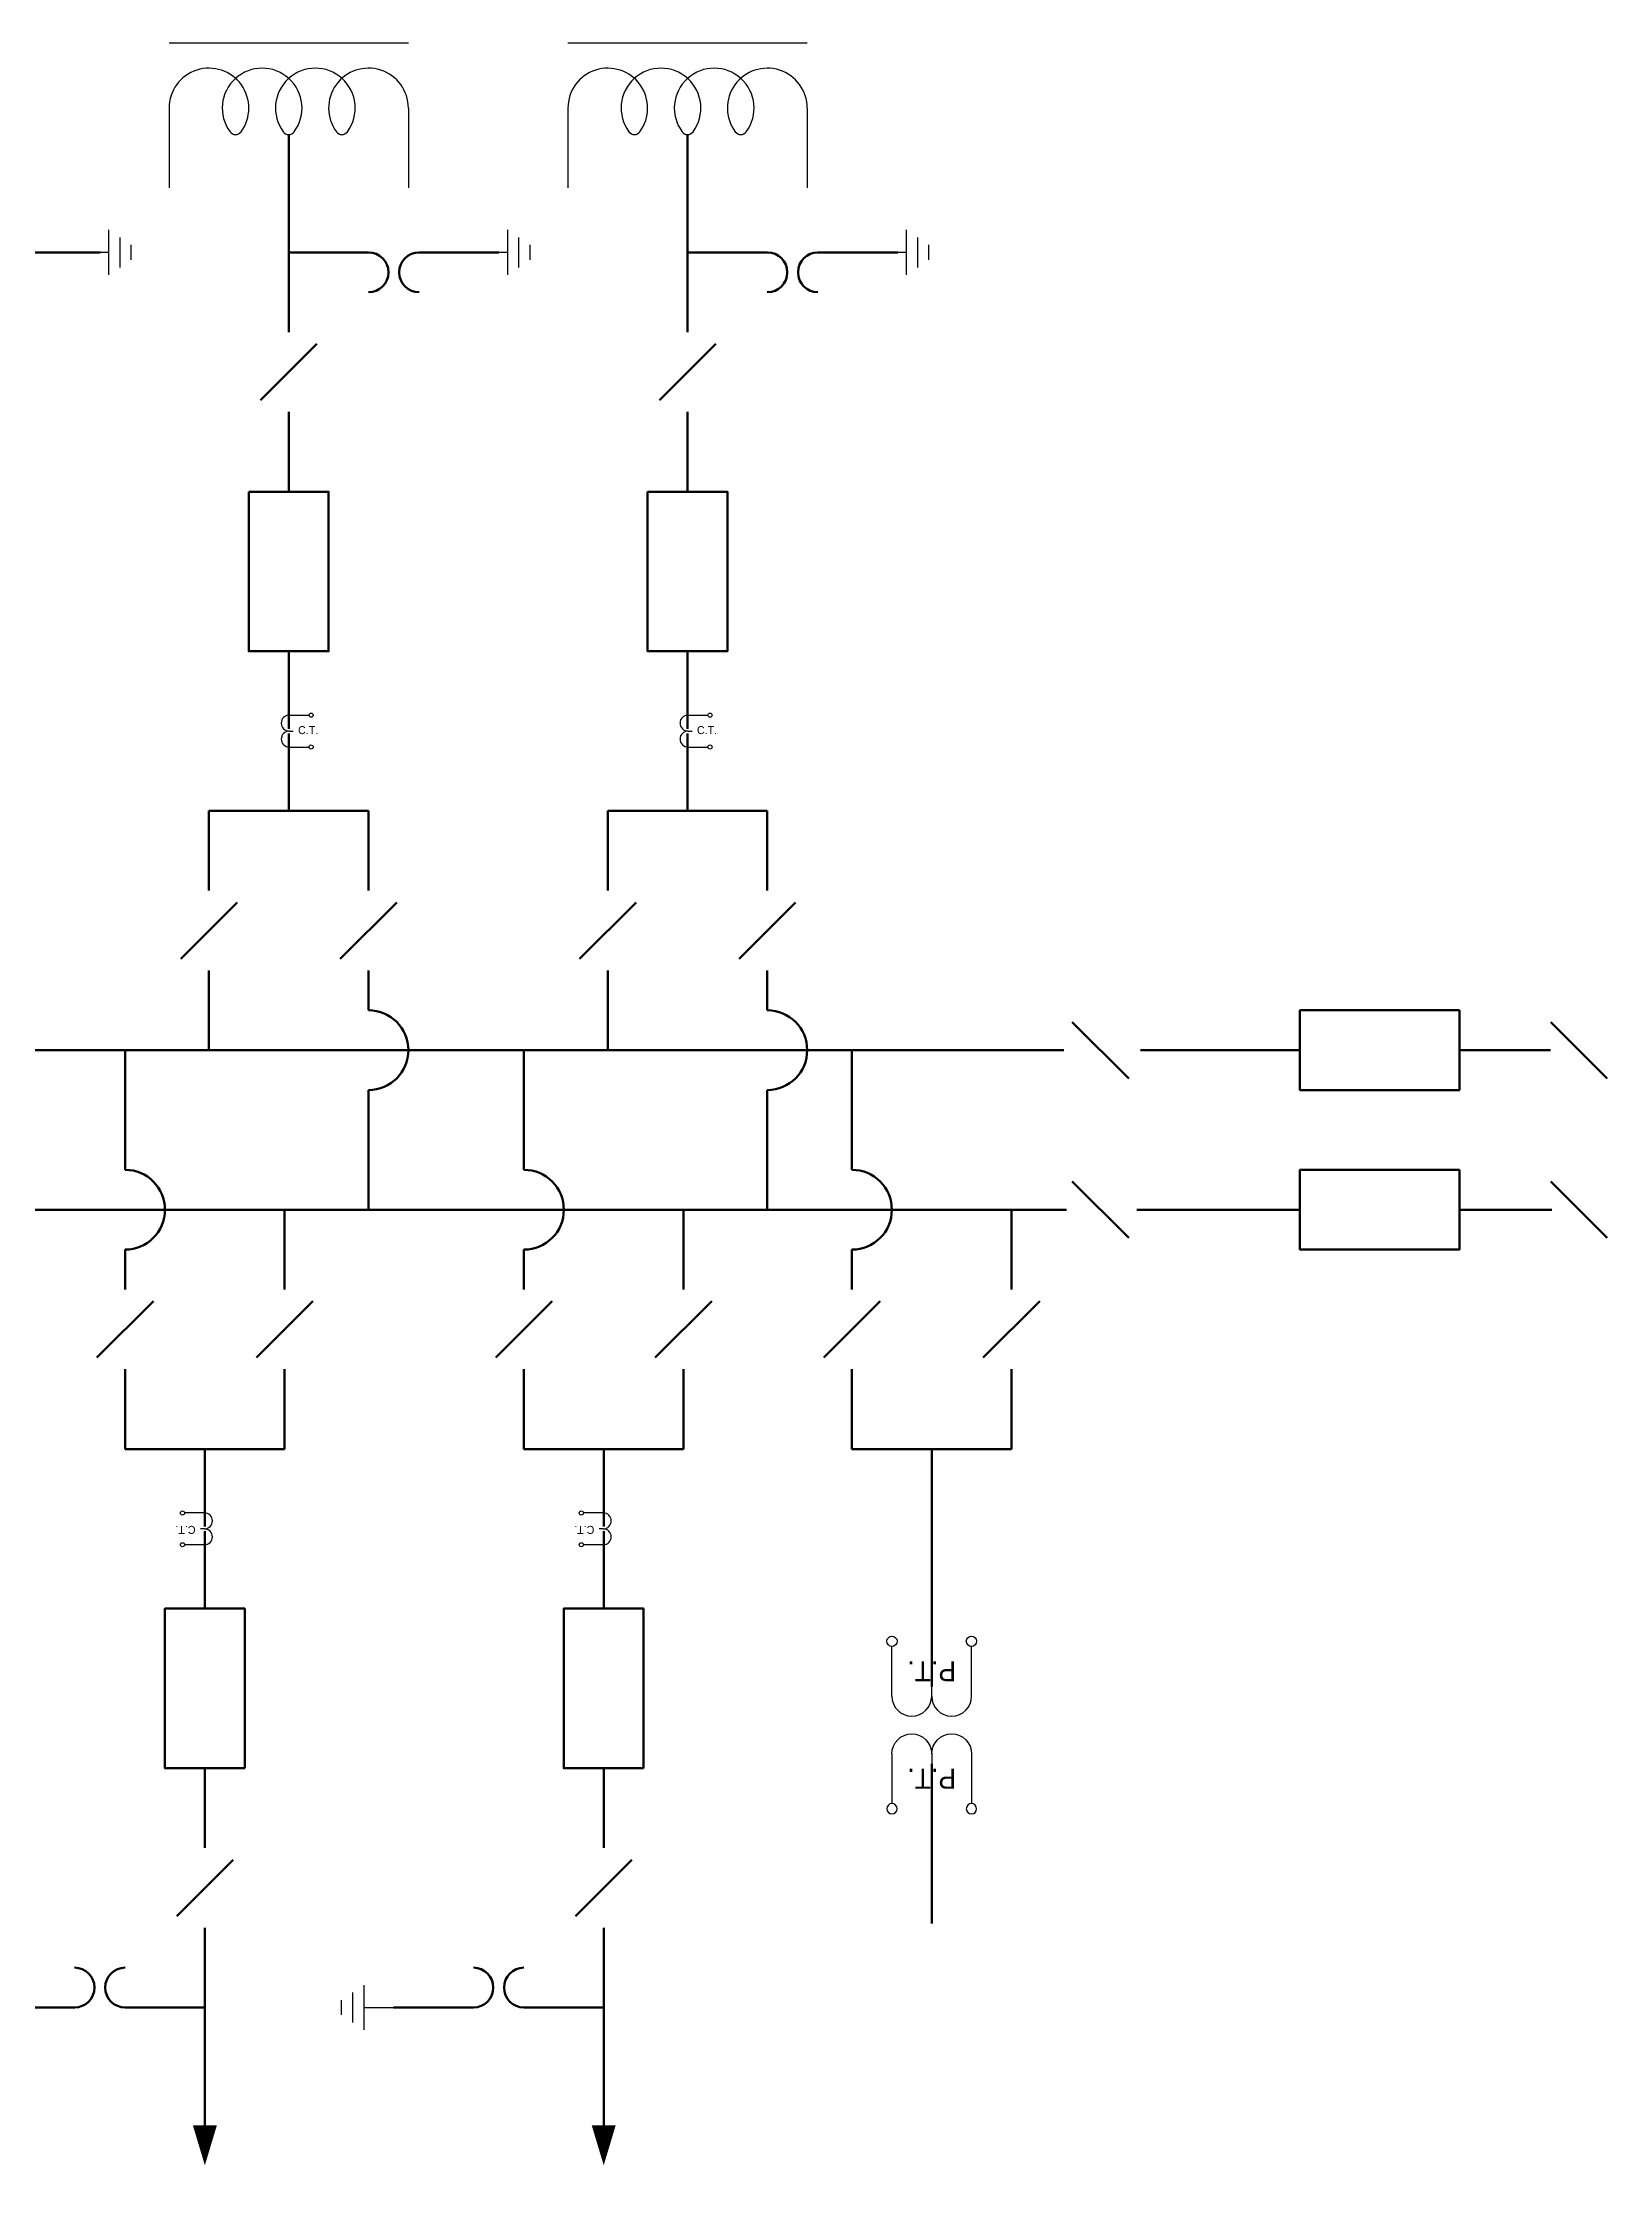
# Model space of a CAD drawing. Header units: millimetres. Extents: x -147 to 640, y -108 to 473.
# Drawn here: x 72.7 to 268.9, y -70.7 to 196.9 of the extents above; entities that cross this region are included whole.
import ezdxf
from ezdxf.enums import TextEntityAlignment as Align

# ---------------------------------------------------------------- set-up
doc = ezdxf.new("R2010")
doc.units = ezdxf.units.MM
doc.header["$MEASUREMENT"] = 0
doc.layers.add('MISC', color=7, linetype='Continuous')
doc.layers.add('SYMS', color=7, linetype='Continuous')
doc.styles.add('WD', font='txt')

# ---------------------------------------------------------------- blocks, each defined once
blk = doc.blocks.new('HGND2')
for p, q in [((0.125, 0.09375), (0.125, -0.09375)), ((0.125, 0), (0, 0)), ((0.171875, 0.0625), (0.171875, -0.0625)), ((0.21875, 0.03125), (0.21875, -0.03125))]:
    blk.add_line(p, q)
at = {"style": 'WD', "width": 0.8}
for tag, p in [('INST', (0.25, 0.3125)), ('LOC', (0.25, 0.15625)), ('TAG1', (0.25, 0)), ('DESC1', (0.25, -0.15625)), ('DESC2', (0.25, -0.3125))]:
    blk.add_attdef(tag, text='', height=0.125, dxfattribs=at).set_placement(p, align=Align.MIDDLE_LEFT)
at = {"style": 'WD', "flags": 1}
for tag in ['ASSYCODE', 'X4TERM01', 'CAT', 'MFG', 'FAMILY']:
    blk.add_attdef(tag, (0, 0), '', height=0.01, dxfattribs=at)
blk = doc.blocks.new('VXF1CT')
for p, q in [((-0.344, 0.25), (-0.032, 0.25)), ((-0.344, 0), (-0.281, 0)), ((-0.344, -0.25), (-0.032, -0.25))]:
    blk.add_line(p, q)
for centre in [(0, 0.249), (0, -0.249)]:
    blk.add_circle(centre, 0.0322)
for centre in [(-0.344, 0.125), (-0.344, -0.125)]:
    blk.add_arc(centre, 0.125, 90, 270)
at = {"linetype": 'Continuous', "style": 'WD', "flags": 8}
for tag, p in [('TERM02', (-0.045, 0.267)), ('TERM01', (-0.055, -0.231))]:
    blk.add_attdef(tag, text='', height=0.125, dxfattribs=at).set_placement(p, align=Align.RIGHT)
at = {"style": 'WD'}
blk.add_attdef('TYPE', text='', height=0.125, dxfattribs=at).set_placement((-0.047, -0.047), align=Align.CENTER)
at = {"linetype": 'Continuous', "style": 'WD', "flags": 9}
for tag, p in [('ASSYCODE', (-0.171, 0.119)), ('MFG', (-0.173, 0.143)), ('CAT', (-0.171, 0.162))]:
    blk.add_attdef(tag, text='', height=0.01, dxfattribs=at).set_placement(p, align=Align.CENTER)
at = {"style": 'WD'}
for tag, p, height, flags in [('FAMILY', (-0.196, 0.191), 0.01, 9), ('X2TERM02', (0, 0.281), 0.0125, 1), ('X1TERM02', (0.032, 0.249), 0.0125, 1), ('X8TERM01', (0, -0.283), 0.0125, 1), ('X1TERM01', (0.032, -0.251), 0.0125, 1)]:
    blk.add_attdef(tag, p, '', height=height, dxfattribs=dict(at, flags=flags))
blk.add_attdef('TAG1', (0.281, 0.031), '', height=0.125, dxfattribs=at)
at = {"style": 'WD', "width": 0.7}
blk.add_attdef('RATING1', (0.281, -0.125), '', height=0.125, dxfattribs=at)
for tag, p in [('INST', (-0.227, -0.422)), ('DESC1', (-0.201, -0.757)), ('LOC', (-0.201, -0.601)), ('DESC2', (-0.201, -0.914))]:
    blk.add_attdef(tag, text='', height=0.125, dxfattribs=at).set_placement(p, align=Align.CENTER)
blk = doc.blocks.new('HXF1PT')
for p, q in [((-0.25, 0.344), (-0.25, 0.032)), ((0, 0.344), (0, 0.281)), ((0.25, 0.344), (0.25, 0.032))]:
    blk.add_line(p, q)
for centre in [(-0.249, 0), (0.249, 0)]:
    blk.add_circle(centre, 0.0322)
for centre in [(-0.125, 0.344), (0.125, 0.344)]:
    blk.add_arc(centre, 0.125, 0, 180)
at = {"style": 'WD', "width": 0.7}
for tag, p in [('INST', (-0.388, 0.577)), ('LOC', (-0.388, 0.408)), ('DESC1', (-0.388, 0.252)), ('DESC2', (-0.388, 0.095))]:
    blk.add_attdef(tag, text='', height=0.125, dxfattribs=at).set_placement(p, align=Align.RIGHT)
at = {"style": 'WD'}
blk.add_attdef('TAG1', (0.368, 0.188), '', height=0.125, dxfattribs=at)
blk.add_attdef('TYPE', text='', height=0.125, dxfattribs=at).set_placement((0, 0.125), align=Align.CENTER)
for tag, p, height, flags in [('FAMILY', (0.304, 0.191), 0.01, 9), ('X4TERM01', (-0.281, 0), 0.0125, 1), ('X1TERM02', (0.281, 0), 0.0125, 1), ('X8TERM01', (-0.249, -0.032), 0.0125, 1), ('X8TERM02', (0.249, -0.032), 0.0125, 1)]:
    blk.add_attdef(tag, p, '', height=height, dxfattribs=dict(at, flags=flags))
at = {"linetype": 'Continuous', "style": 'WD', "flags": 9}
for tag, p in [('MFG', (0.327, 0.143)), ('CAT', (0.329, 0.162)), ('ASSYCODE', (0.329, 0.119))]:
    blk.add_attdef(tag, text='', height=0.01, dxfattribs=at).set_placement(p, align=Align.CENTER)
at = {"style": 'WD', "width": 0.7}
blk.add_attdef('RATING1', (0.368, 0.031), '', height=0.125, dxfattribs=at)
at = {"linetype": 'Continuous', "style": 'WD', "flags": 8}
for tag, p in [('TERM01', (-0.188, -0.031)), ('TERM02', (0.328, -0.031))]:
    blk.add_attdef(tag, text='', height=0.125, dxfattribs=at).set_placement(p, align=Align.TOP_LEFT)

msp = doc.modelspace()

# ---------------------------------------------------------------- linework, layer by layer
for p, q in [((88.55, 196.89), (118.55, 196.89)), ((138.55, 196.89), (168.55, 196.89)), ((88.55, 188.69), (88.55, 178.69)), ((118.55, 188.69), (118.55, 178.69)), ((138.55, 188.69), (138.55, 178.69)), ((168.55, 188.69), (168.55, 178.69))]:
    msp.add_line(p, q)
at = {"lineweight": 100}
for p, q in [((103.55, 170.6), (103.55, 185.37)), ((153.55, 170.6), (153.55, 185.37)), ((103.55, 170.6), (103.55, 160.6)), ((153.55, 170.6), (153.55, 160.6)), ((100.02, 152.06), (107.09, 159.13)), ((150.02, 152.06), (157.09, 159.13)), ((103.55, 150.6), (103.55, 140.6)), ((153.55, 150.6), (153.55, 140.6)), ((103.55, 140.6), (98.55, 140.6)), ((98.55, 140.6), (108.55, 140.6)), ((153.55, 140.6), (148.55, 140.6)), ((148.55, 140.6), (158.55, 140.6)), ((103.55, 120.6), (103.55, 110.88)), ((153.55, 120.6), (153.55, 110.88)), ((103.55, 110.31), (103.55, 100.6)), ((153.55, 110.31), (153.55, 100.6)), ((103.55, 100.6), (93.55, 100.6)), ((93.55, 100.6), (113.55, 100.6)), ((93.55, 100.6), (93.55, 90.6)), ((113.55, 100.6), (113.55, 90.6)), ((153.55, 100.6), (143.55, 100.6)), ((143.55, 100.6), (163.55, 100.6)), ((143.55, 100.6), (143.55, 90.6)), ((163.55, 100.6), (163.55, 90.6)), ((90.02, 82.06), (97.09, 89.13)), ((110.02, 82.06), (117.09, 89.13)), ((140.02, 82.06), (147.09, 89.13)), ((160.02, 82.06), (167.09, 89.13)), ((93.55, 80.6), (93.55, 70.6)), ((113.55, 80.6), (113.55, 75.6)), ((143.55, 80.6), (143.55, 70.6)), ((163.55, 80.6), (163.55, 75.6)), ((250.32, 70.6), (250.32, 75.6)), ((250.32, 75.6), (250.32, 65.6)), ((201.78, 74.13), (208.85, 67.06)), ((261.78, 74.13), (268.85, 67.06)), ((-106.45, 70.6), (193.55, 70.6)), ((83.04, 55.6), (83.04, 70.6)), ((133.04, 55.6), (133.04, 70.6)), ((174.16, 55.6), (174.16, 70.6)), ((193.55, 70.6), (200.71, 70.6)), ((210.32, 70.6), (230.32, 70.6)), ((250.32, 70.6), (261.05, 70.6)), ((250.32, 70.6), (254.61, 70.6)), ((254.61, 70.6), (261.72, 70.6)), ((113.55, 65.6), (113.55, 50.6)), ((163.55, 65.6), (163.55, 50.6)), ((201.78, 54.13), (208.85, 47.06)), ((250.32, 50.6), (250.32, 55.6)), ((250.32, 55.6), (250.32, 45.6)), ((261.78, 54.13), (268.85, 47.06)), ((-106.45, 50.6), (193.55, 50.6)), ((103.04, 40.6), (103.04, 50.6)), ((153.04, 40.6), (153.04, 50.6)), ((193.55, 50.6), (201.07, 50.6)), ((194.16, 40.6), (194.16, 50.6)), ((209.86, 50.6), (230.32, 50.6)), ((250.32, 50.6), (254.61, 50.6)), ((254.61, 50.6), (261.9, 50.6)), ((83.04, 40.6), (83.04, 45.6)), ((133.04, 40.6), (133.04, 45.6)), ((174.16, 40.6), (174.16, 45.6)), ((86.58, 39.13), (79.51, 32.06)), ((106.58, 39.13), (99.51, 32.06)), ((136.58, 39.13), (129.51, 32.06)), ((156.58, 39.13), (149.51, 32.06)), ((177.7, 39.13), (170.63, 32.06)), ((197.7, 39.13), (190.63, 32.06)), ((83.04, 20.6), (83.04, 30.6)), ((103.04, 20.6), (103.04, 30.6)), ((133.04, 20.6), (133.04, 30.6)), ((153.04, 20.6), (153.04, 30.6)), ((174.16, 20.6), (174.16, 30.6)), ((194.16, 20.6), (194.16, 30.6)), ((103.04, 20.6), (83.04, 20.6)), ((93.04, 10.88), (93.04, 20.6)), ((93.04, 20.6), (103.04, 20.6)), ((153.04, 20.6), (133.04, 20.6)), ((143.04, 10.88), (143.04, 20.6)), ((143.04, 20.6), (153.04, 20.6)), ((194.16, 20.6), (174.16, 20.6)), ((184.16, 20.6), (184.16, 0.6)), ((93.04, 0.6), (93.04, 10.31)), ((143.04, 0.6), (143.04, 10.31)), ((184.16, -9.16), (184.16, 0.6)), ((184.16, -9.12), (184.16, -9.16)), ((98.04, -19.4), (88.04, -19.4)), ((93.04, -29.4), (93.04, -19.4)), ((93.04, -19.4), (98.04, -19.4)), ((148.04, -19.4), (138.04, -19.4)), ((143.04, -29.4), (143.04, -19.4)), ((143.04, -19.4), (148.04, -19.4)), ((184.16, -18.86), (184.16, -38.86)), ((96.58, -30.87), (89.51, -37.94)), ((146.58, -30.87), (139.51, -37.94)), ((93.04, -49.4), (93.04, -39.4)), ((143.04, -49.4), (143.04, -39.4)), ((93.04, -49.4), (93.04, -64.18)), ((143.04, -49.4), (143.04, -64.18))]:
    msp.add_line(p, q, dxfattribs=at)
for points, format in [([(79.9, 170.6), (69.9, 170.6, 1), (69.9, 165.6, -1)], "xyb"), ([(103.55, 170.6), (113.55, 170.6, -1), (113.55, 165.6, 1)], "xyb"), ([(129.9, 170.6), (119.9, 170.6, 1), (119.9, 165.6, -1)], "xyb"), ([(153.55, 170.6), (163.55, 170.6, -1), (163.55, 165.6, 1)], "xyb"), ([(179.9, 170.6), (169.9, 170.6, 1), (169.9, 165.6, -1)], "xyb"), ([(66.7, -49.4), (76.7, -49.4, 1), (76.7, -44.4, -1)], "xyb"), ([(93.04, -49.4), (83.04, -49.4, -1), (83.04, -44.4, 1)], "xyb"), ([(116.7, -49.4), (126.7, -49.4, 1), (126.7, -44.4, -1)], "xyb"), ([(143.04, -49.4), (133.04, -49.4, -1), (133.04, -44.4, 1)], "xyb"), ([(93.04, -64.18, 3, 0, 0), (93.04, -69.18, 0, 0, 0)], "xyseb"), ([(143.04, -64.18, 3, 0, 0), (143.04, -69.18, 0, 0, 0)], "xyseb")]:
    msp.add_lwpolyline(points, format=format, dxfattribs=at)
for points in [[(98.55, 140.6), (108.55, 140.6), (108.55, 120.6), (98.55, 120.6)], [(148.55, 140.6), (158.55, 140.6), (158.55, 120.6), (148.55, 120.6)], [(250.32, 75.6), (250.32, 65.6), (230.32, 65.6), (230.32, 75.6)], [(250.32, 55.6), (250.32, 45.6), (230.32, 45.6), (230.32, 55.6)], [(98.04, -19.4), (88.04, -19.4), (88.04, 0.6), (98.04, 0.6)], [(148.04, -19.4), (138.04, -19.4), (138.04, 0.6), (148.04, 0.6)]]:
    msp.add_lwpolyline(points, close=True, dxfattribs=at)
for centre, radius, start, end in [((93.55, 188.69), 5, 323.5207, 180), ((100.22, 188.69), 5, 323.5207, 216.4793), ((106.89, 188.69), 5, 323.5207, 216.4793), ((113.55, 188.69), 5, 0, 216.4793), ((143.55, 188.69), 5, 323.5207, 180), ((150.22, 188.69), 5, 323.5207, 216.4793), ((156.89, 188.69), 5, 323.5207, 216.4793), ((163.55, 188.69), 5, 0, 216.4793), ((96.89, 186.23), 0.854, 216.4793, 323.5207), ((103.55, 186.23), 0.854, 216.4793, 323.5207), ((110.22, 186.23), 0.854, 216.4793, 323.5207), ((146.89, 186.23), 0.854, 216.4793, 323.5207), ((153.55, 186.23), 0.854, 216.4793, 323.5207), ((160.22, 186.23), 0.854, 216.4793, 323.5207)]:
    msp.add_arc(centre, radius, start, end)
for centre in [(113.55, 70.6), (163.55, 70.6), (83.04, 50.6), (133.04, 50.6), (174.16, 50.6)]:
    msp.add_arc(centre, 5, 270, 90, dxfattribs=at)

# ---------------------------------------------------------------- block references
at = {"layer": 'SYMS', "lineweight": 100, "xscale": -30, "yscale": 30, "zscale": 30, "rotation": 180}
for p in [(77.25, 170.6), (127.25, 170.6), (177.25, 170.6)]:
    msp.add_blockref('HGND2', p, dxfattribs=at)
at = {"layer": 'SYMS', "lineweight": 100}
ref = msp.add_blockref('VXF1CT', (106.36, 110.6), dxfattribs=dict(at, xscale=8, yscale=8, zscale=8))
ref.add_attrib('TYPE', 'C.T.', dxfattribs={"layer": 'MISC', "height": 1, "style": 'WD'}).set_placement((105.99, 110.22), align=Align.CENTER)
ref = msp.add_blockref('VXF1CT', (156.36, 110.6), dxfattribs=dict(at, xscale=8, yscale=8, zscale=8))
ref.add_attrib('TYPE', 'C.T.', dxfattribs={"layer": 'MISC', "height": 1, "style": 'WD'}).set_placement((155.99, 110.22), align=Align.CENTER)
ref = msp.add_blockref('VXF1CT', (90.23, 10.6), dxfattribs=dict(at, xscale=8, yscale=8, zscale=8, rotation=180))
ref.add_attrib('TYPE', 'C.T.', dxfattribs={"layer": 'MISC', "height": 1, "rotation": 180, "style": 'WD'}).set_placement((90.61, 10.97), align=Align.CENTER)
ref = msp.add_blockref('VXF1CT', (140.23, 10.6), dxfattribs=dict(at, xscale=8, yscale=8, zscale=8, rotation=180))
ref.add_attrib('TYPE', 'C.T.', dxfattribs={"layer": 'MISC', "height": 1, "rotation": 180, "style": 'WD'}).set_placement((140.61, 10.97), align=Align.CENTER)
ref = msp.add_blockref('HXF1PT', (184.16, -3.5), dxfattribs=dict(at, xscale=20, yscale=20, zscale=20, rotation=180))
ref.add_attrib('TYPE', 'P.T.', dxfattribs={"layer": 'MISC', "height": 2.5, "rotation": 180, "style": 'WD'}).set_placement((184.16, -6), align=Align.CENTER)
ref = msp.add_blockref('HXF1PT', (184.16, -24.48), dxfattribs=dict(at, xscale=-20, yscale=20, zscale=20))
ref.add_attrib('TYPE', 'P.T.', dxfattribs={"layer": 'MISC', "height": 2.5, "rotation": 180, "style": 'WD'}).set_placement((184.16, -19.48), align=Align.CENTER)
at = {"layer": 'SYMS', "lineweight": 100, "xscale": -30, "yscale": 30, "zscale": 30}
msp.add_blockref('HGND2', (116.7, -49.4), dxfattribs=at)

doc.saveas('drawing.dxf')
